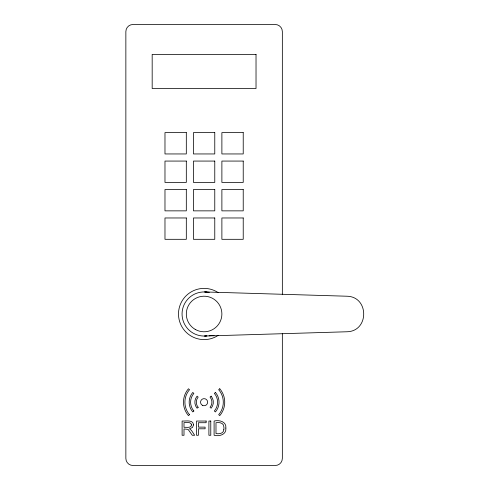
<?xml version="1.0" encoding="UTF-8"?>
<svg xmlns="http://www.w3.org/2000/svg" width="490" height="490" viewBox="0 0 490 490"><rect width="100%" height="100%" fill="white"/><g stroke="black" fill="none" stroke-linecap="round" stroke-linejoin="round"><path stroke-width="0.73" d="M214.118 335.423L209.065 335.766M206.315 335.92L204.796 336.036L206.927 335.901M209.353 335.687L213.15 335.399M204.765 336.036L346.889 331.767C369.301 331.399 369.301 296.591 346.889 296.223L204.765 291.954M204.777 291.954L209.334 292.303M282.344 294.717L282.344 31.611A7.111 7.111 0 0 0 275.227 24.5L132.974 24.5A7.111 7.111 0 0 0 125.856 31.611L125.856 458.389A7.111 7.111 0 0 0 132.974 465.5L275.227 465.5A7.111 7.111 0 0 0 282.344 458.389L282.344 333.721M205.537 335.999A22.05 22.05 0 0 1 182.066 313.269A22.05 22.05 0 0 1 206.976 292.132M218.166 335.393A25.609 25.609 0 0 1 184.804 330.83A25.609 25.609 0 0 1 184.804 297.161A25.609 25.609 0 0 1 218.166 292.597M225.859 428.076C226.656 434.593 219.226 436.713 214.099 435.267L214.099 421.039C219.128 419.777 226.619 421.498 225.859 428.076M191.547 424.922C191.272 428.493 186.09 427.011 184.001 427.317L184.001 422.613C186.12 422.913 191.204 421.394 191.547 424.922M193.489 424.922L192.509 427.47L189.483 428.793L191.455 430.398L194.653 435.267L192.288 435.267L188.093 429.393L184.001 428.946L184.001 435.267L182.115 435.267L182.115 421.039C185.373 421.345 193.329 419.287 193.489 424.922M223.844 429.43C223.85 433.589 219.122 434.158 215.986 433.583L215.986 422.717C219.244 422.092 224.059 422.846 223.893 427.151A12.642 12.642 0 0 1 223.844 429.43M189.52 414.693L188.442 415.618A20.629 20.629 0 0 1 188.442 388.772L189.52 389.697A19.202 19.202 0 0 0 189.52 414.693M193.838 410.988L192.76 411.918A14.939 14.939 0 0 1 192.76 392.472L193.838 393.403A13.512 13.512 0 0 0 193.838 410.988M198.162 407.288L197.078 408.213A9.249 9.249 0 0 1 197.078 396.177L198.162 397.102A7.822 7.822 0 0 0 198.162 407.288M211.123 396.177L210.039 397.102A7.822 7.822 0 0 1 210.039 407.288L211.123 408.213A9.249 9.249 0 0 0 211.123 396.177M215.441 392.472L214.363 393.403A13.512 13.512 0 0 1 214.363 410.988L215.441 411.918A14.939 14.939 0 0 0 215.441 392.472M219.765 388.772L218.681 389.697A19.202 19.202 0 0 1 218.681 414.693L219.765 415.618A20.629 20.629 0 0 0 219.765 388.772M256.025 54.372L152.176 54.372L152.176 88.519L256.025 88.519L256.025 54.372M186.316 132.619L164.977 132.619L164.977 153.952L186.316 153.952L186.316 132.619M214.773 132.619L193.434 132.619L193.434 153.952L214.773 153.952L214.773 132.619M243.224 132.619L221.884 132.619L221.884 153.952L243.224 153.952L243.224 132.619M186.316 161.069L164.977 161.069L164.977 182.409L186.316 182.409L186.316 161.069M214.773 161.069L193.434 161.069L193.434 182.409L214.773 182.409L214.773 161.069M243.224 161.069L221.884 161.069L221.884 182.409L243.224 182.409L243.224 161.069M186.316 189.52L164.977 189.52L164.977 210.859L186.316 210.859L186.316 189.52M214.773 189.52L193.434 189.52L193.434 210.859L214.773 210.859L214.773 189.52M243.224 189.52L221.884 189.52L221.884 210.859L243.224 210.859L243.224 189.52M186.316 217.97L164.977 217.97L164.977 239.31L186.316 239.31L186.316 217.97M214.773 217.97L193.434 217.97L193.434 239.31L214.773 239.31L214.773 217.97M243.224 217.97L221.884 217.97L221.884 239.31L243.224 239.31L243.224 217.97M206.137 421.039L196.539 421.039L196.539 435.267L198.419 435.267L198.419 428.799L205.096 428.799L205.096 427.121L198.419 427.121L198.419 422.717L206.137 422.717L206.137 421.039M210.78 421.039L208.899 421.039L208.899 435.267L210.78 435.267L210.78 421.039M195.21 329.396A17.781 17.781 0 0 0 221.884 313.998A17.781 17.781 0 0 0 195.21 298.594A17.781 17.781 0 0 0 195.21 329.396M202.321 405.273A3.559 3.559 0 0 0 207.656 402.198A3.559 3.559 0 0 0 202.321 399.117A3.559 3.559 0 0 0 202.321 405.273"/></g></svg>
